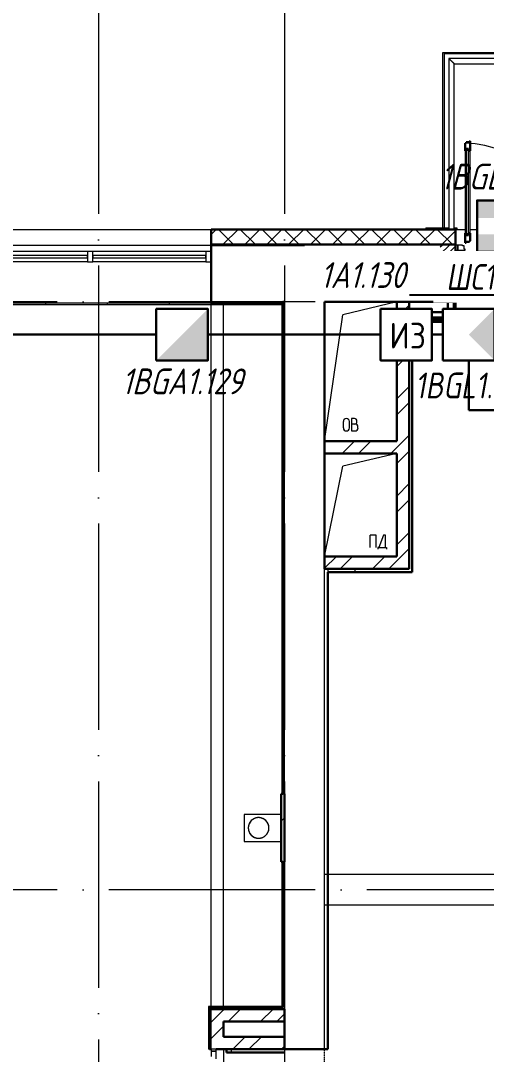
# Model space of a CAD drawing. Header units: millimetres. Extents: x -259793 to 1187961, y -549744 to 43070.
# Drawn here: x -31162 to -26649, y 19562 to 29581 of the extents above; entities that cross this region are included whole.
import ezdxf
from ezdxf import colors
from ezdxf.entities.mleader import LeaderData, LeaderLine
from ezdxf.enums import TextEntityAlignment as Align
from ezdxf.math import Vec2, Vec3

# ---------------------------------------------------------------- set-up
doc = ezdxf.new("R2010")
doc.units = ezdxf.units.MM
for name, pattern in [('ADSK_Линия сетки', [25, 20, -2.5, 0, -2.5]), ('ADSK_Сверху', [450, 300, -150]), ('ADSK_Штриховая_ш2 п1_5', [4.5, 3, -1.5]), ('Сверху', [3.96875, 2.38125, -1.5875])]:
    doc.linetypes.add(name, pattern=pattern)
for name, color, linetype, lineweight in [('RC-Выноски', 7, 'Continuous', 0), ('RC-Извещатели_охранные', 5, 'Continuous', 30), ('RC-Линии_связи-Адресные', 5, 'Continuous', 30), ('RC-Прочее_оборудование', 5, 'Continuous', 30), ('Витраж', 7, 'Continuous', 9), ('Двери', 252, 'Continuous', 9), ('Лестницы', 252, 'Continuous', 9), ('Линии', 7, 'Continuous', 9), ('лс', 5, 'Continuous', 30), ('Ограждение', 252, 'Continuous', 9), ('Оси', 252, 'Continuous', 9), ('Панели витража', 252, 'Continuous', 9), ('Сантехника', 252, 'Continuous', 9), ('Стены внутренние', 7, 'Continuous', 18), ('Стены наружные', 7, 'Continuous', 18), ('Стены штриховка', 7, 'Continuous', 9)]:
    doc.layers.add(name, color=color, linetype=linetype, lineweight=lineweight)
doc.layers.add('RC-Позиционные_обозначения', color=7, linetype='Continuous')
doc.layers.add('Узлы', color=7, linetype='Continuous')
doc.layers.add('Двери открывание', color=7, linetype='Continuous', lineweight=9, true_color=0xc0c0c0)
doc.styles.add('ISOCPEUR', font='isocpeur.ttf', dxfattribs={"width": 0.9, "height": 350})
doc.styles.add('RubezhCAD', font='', dxfattribs={"oblique": 10})
doc.styles.get("Standard").update_dxf_attribs({"font": ''})
doc.styles.get('RubezhCAD').set_extended_font_data('GOST type A')
doc.styles.get('Standard').set_extended_font_data('GOST type B')
pattern_1 = [(0, (-32119.8, 96), (0, 600), []), (90, (-32119.8, 96), (-600, 4e-14), [])]

# ---------------------------------------------------------------- blocks, each defined once
blk = doc.blocks.new('RC-UGO-IOM-02')
at = {"layer": 'RC-Извещатели_охранные'}
blk.add_point((0, 0), dxfattribs=at)
blk.add_attdef('PSTN', text='', height=2.5, dxfattribs=at).set_placement((0.98, 2.6), align=Align.BOTTOM_LEFT)
blk.add_wipeout([(2.5, -2.5), (2.5, 2.5), (-2.5, 2.5), (-2.5, -2.5)]).dxf.layer = 'RC-Извещатели_охранные'
blk.add_wipeout([(-2.5, -2.5), (-2.5, 2.5), (2.5, 2.5), (2.5, -2.5)]).dxf.layer = 'RC-Извещатели_охранные'
h = blk.add_hatch(color=256, dxfattribs=at)
h.dxf.hatch_style = 1
h.paths.add_polyline_path([(2.5, 0.8), (2.5, 2.51), (-2.5, 2.5), (-2.5, 0.8)])
h = blk.add_hatch(color=256, dxfattribs=at)
h.dxf.hatch_style = 1
h.paths.add_polyline_path([(2.5, -2.5), (2.5, -0.79), (-2.5, -0.8), (-2.5, -2.5)])
blk.add_lwpolyline([(-2.5, -2.5), (2.5, -2.5), (2.5, 2.5), (-2.5, 2.5)], close=True, dxfattribs=at)
blk = doc.blocks.new('RC-UGO-IZ-01')
at = {"layer": 'RC-Прочее_оборудование'}
blk.add_point((2.5, 0), dxfattribs=at)
blk.add_attdef('PSTN', text='', height=2.5, dxfattribs=at).set_placement((5.66, 2.58), align=Align.BOTTOM_CENTER)
blk.add_wipeout([(2.49, -2.5), (-2.49, -2.5), (-2.49, 2.5), (2.49, 2.5)]).dxf.layer = 'RC-Прочее_оборудование'
blk.add_wipeout([(-2.49, -2.5), (-2.49, 2.5), (2.49, 2.5), (2.49, -2.5)]).dxf.layer = 'RC-Прочее_оборудование'
blk.add_lwpolyline([(-2.49, 2.5), (2.49, 2.5), (2.49, -2.5), (-2.49, -2.5), (-2.49, 2.5)], close=True, dxfattribs=at)
blk.add_lwpolyline([(-2.49, 2.5), (-2.49, 2.5)], dxfattribs=at)
blk.add_lwpolyline([(-2.49, 2.5), (-2.49, 2.5)], dxfattribs=at)
at = {"layer": 'RC-Прочее_оборудование', "ltscale": 100, "style": 'ISOCPEUR', "width": 0.9}
blk.add_text('ИЗ', height=2.5, dxfattribs=at).set_placement((0.15, -0.09), align=Align.MIDDLE)
blk = doc.blocks.new('RC-UGO-IOPPA-01')
at = {"layer": 'RC-Извещатели_охранные'}
blk.add_attdef('PSTN', text='', height=2.5, dxfattribs=at).set_placement((0.98, 2.6), align=Align.BOTTOM_LEFT)
blk.add_wipeout([(2.5, -2.5), (2.5, 2.5), (-2.5, 2.5), (-2.5, -2.5)]).dxf.layer = 'RC-Извещатели_охранные'
blk.add_wipeout([(-2.5, -2.5), (-2.5, 2.5), (2.5, 2.5), (2.5, -2.5)]).dxf.layer = 'RC-Извещатели_охранные'
h = blk.add_hatch(color=256, dxfattribs=at)
h.dxf.hatch_style = 1
h.paths.add_polyline_path([(2.5, -2.5), (2.5, 2.5), (0, 0)])
blk.add_lwpolyline([(-2.5, -2.5), (2.5, -2.5), (2.5, 2.5), (-2.5, 2.5)], close=True, dxfattribs=at)
blk = doc.blocks.new('RC-UGO-IOZ-02')
at = {"layer": 'RC-Извещатели_охранные'}
blk.add_attdef('PSTN', text='', height=2.5, dxfattribs=at).set_placement((0.98, 2.6), align=Align.BOTTOM_LEFT)
blk.add_wipeout([(2.5, -2.5), (2.5, 2.5), (-2.5, 2.5), (-2.5, -2.5)]).dxf.layer = 'RC-Извещатели_охранные'
blk.add_wipeout([(-2.5, -2.5), (-2.5, 2.5), (2.5, 2.5), (2.5, -2.5)]).dxf.layer = 'RC-Извещатели_охранные'
h = blk.add_hatch(color=256, dxfattribs=at)
h.dxf.hatch_style = 1
h.paths.add_polyline_path([(2.5, -2.5), (2.5, 2.5), (0, 0), (-2.5, -2.5)])
blk.add_lwpolyline([(-2.5, -2.5), (2.5, -2.5), (2.5, 2.5), (-2.5, 2.5)], close=True, dxfattribs=at)
blk = doc.blocks.new('1 этаж')
at = {"layer": 'Двери', "lineweight": 18, "true_color": 0x636466}
h = blk.add_hatch(dxfattribs=at)
h.set_pattern_fill('FP_2', color=251, style=0, pattern_type=2)
h.set_pattern_definition([(45, (-26220.8, 27131.27), (-35.3553, 35.3553), [])])
h.paths.add_polyline_path([(-25149, 26856), (-25096, 26856), (-25096, 27406), (-25246, 27406), (-25246, 26856)])
h.paths.add_polyline_path([(-26946, 26856), (-26946, 27406), (-27096, 27406), (-27096, 26856)])
at = {"layer": 'Ограждение', "true_color": 0x636466}
h = blk.add_hatch(dxfattribs=at)
h.set_pattern_fill('FP_25', color=251, style=0, pattern_type=2)
h.set_pattern_definition(pattern_1)
h.paths.add_polyline_path([(-28631, 26831), (-28621, 26841), (-32872, 26841), (-32867, 26831), (-29316, 26831)])
h = blk.add_hatch(dxfattribs=at)
h.set_pattern_fill('FP_25', color=251, style=0, pattern_type=2)
h.set_pattern_definition(pattern_1)
h.paths.add_polyline_path([(-28621, 22086), (-28621, 26841), (-28631, 26831), (-28631, 22086)])
h = blk.add_hatch(dxfattribs=at)
h.set_pattern_fill('FP_26', color=251, style=0, pattern_type=2)
h.set_pattern_definition(pattern_1)
h.paths.add_polyline_path([(-28621, 20016), (-28621, 21426), (-28631, 21426), (-28631, 20026)])
h = blk.add_hatch(dxfattribs=at)
h.set_pattern_fill('FP_26', color=251, style=0, pattern_type=2)
h.set_pattern_definition(pattern_1)
h.paths.add_polyline_path([(-28621, 20016), (-28631, 20026), (-29341, 20026), (-29331, 20016), (-29315, 20016)])
h = blk.add_hatch(dxfattribs=at)
h.set_pattern_fill('FP_25', color=251, style=0, pattern_type=2)
h.set_pattern_definition(pattern_1)
h.paths.add_polyline_path([(-29331, 19611), (-29331, 20016), (-29341, 20026), (-29341, 19611)])
at = {"color": 251, "lineweight": 18, "true_color": 0x636466}
for p, q in [((-27516, 26856), (-28041, 26731)), ((-28216, 25506), (-28041, 26731)), ((-28034, 25633), (-28034, 25696)), ((-27976, 25633), (-27976, 25696)), ((-27926, 25725), (-27956, 25725)), ((-27956, 25725), (-27956, 25605)), ((-27923, 25671), (-27956, 25671)), ((-27903, 25691), (-27903, 25701)), ((-27956, 25605), (-27919, 25605)), ((-27893, 25631), (-27893, 25641)), ((-27516, 25386), (-28041, 25261)), ((-28216, 24386), (-28041, 25261)), ((-27715, 24593), (-27773, 24593)), ((-27773, 24473), (-27773, 24593)), ((-27715, 24473), (-27715, 24593)), ((-27646, 24593), (-27690, 24473)), ((-27627, 24593), (-27646, 24593)), ((-27627, 24473), (-27627, 24593)), ((-27700, 24473), (-27700, 24458)), ((-27690, 24473), (-27700, 24473)), ((-27690, 24473), (-27627, 24473)), ((-27627, 24473), (-27617, 24473)), ((-27617, 24473), (-27617, 24458))]:
    blk.add_line(p, q, dxfattribs=at)
for centre, radius, start, end in [((-28005, 25696), 28.7, 0, 180), ((-27926, 25701), 23.3, 0, 90), ((-27923, 25691), 20, 270, 0), ((-27923, 25641), 30, 0, 90), ((-28005, 25633), 28.7, 180, 0), ((-27919, 25631), 26.7, 270, 0)]:
    blk.add_arc(centre, radius, start, end, dxfattribs=at)
at = {"layer": 'Витраж', "color": 251, "true_color": 0x636466}
for p, q in [((-30513, 27344), (-31676, 27344)), ((-29366, 27344), (-30463, 27344)), ((-30513, 27244), (-31676, 27244)), ((-29366, 27244), (-30463, 27244))]:
    blk.add_line(p, q, dxfattribs=at)
at = {"layer": 'Витраж', "color": 251, "lineweight": 18, "true_color": 0x636466, "extrusion": (0, 0, -1)}
for p, q in [((-30463, 27344), (-30513, 27344)), ((-30513, 27344), (-30513, 27244)), ((-30463, 27244), (-30463, 27344)), ((-29316, 27344), (-29366, 27344)), ((-29366, 27344), (-29366, 27244)), ((-29316, 27244), (-29316, 27344)), ((-30513, 27244), (-30463, 27244)), ((-29366, 27244), (-29316, 27244))]:
    blk.add_line(p, q, dxfattribs=at)
at = {"layer": 'Двери', "color": 251, "lineweight": 30, "true_color": 0x636466}
for p, q in [((-26845, 28394), (-26854, 28394)), ((-26854, 28394), (-26854, 28320)), ((-26813, 28404), (-26845, 28404)), ((-26845, 28404), (-26845, 28394)), ((-26804, 28414), (-26813, 28414)), ((-26813, 28414), (-26813, 28404)), ((-26804, 28320), (-26804, 28414)), ((-26845, 28320), (-26854, 28320)), ((-26845, 28338), (-26845, 28320)), ((-26821, 28338), (-26845, 28338)), ((-26821, 28320), (-26821, 28338)), ((-26804, 28320), (-26821, 28320)), ((-26854, 27520), (-26854, 27426)), ((-26845, 27520), (-26854, 27520)), ((-26845, 27502), (-26845, 27520)), ((-26821, 27502), (-26845, 27502)), ((-26821, 27520), (-26821, 27502)), ((-26804, 27520), (-26821, 27520)), ((-26804, 27446), (-26804, 27520)), ((-26854, 27426), (-26845, 27426)), ((-26845, 27426), (-26845, 27436)), ((-26845, 27436), (-26813, 27436)), ((-26813, 27436), (-26813, 27446)), ((-26813, 27446), (-26804, 27446))]:
    blk.add_line(p, q, dxfattribs=at)
at = {"layer": 'Двери', "color": 251, "true_color": 0x636466}
for p, q in [((-26854, 28320), (-26854, 27520)), ((-26845, 28338), (-26845, 27502)), ((-26821, 28338), (-26845, 28338)), ((-26821, 27502), (-26821, 28338)), ((-26804, 27520), (-26804, 28320)), ((-26845, 27502), (-26821, 27502)), ((-26946, 27406), (-26946, 27356)), ((-26926, 27406), (-26946, 27406)), ((-26946, 27356), (-26926, 27356)), ((-26926, 27356), (-26926, 27406)), ((-26879, 27406), (-26926, 27406)), ((-26926, 27406), (-26926, 27356)), ((-26926, 27356), (-26854, 27356)), ((-26879, 27397), (-26879, 27406)), ((-26864, 27397), (-26879, 27397)), ((-26864, 27365), (-26864, 27397)), ((-26854, 27365), (-26864, 27365)), ((-26854, 27356), (-26854, 27365)), ((-29266, 19611), (-29316, 19611)), ((-29316, 19611), (-29316, 19591)), ((-29316, 19591), (-29266, 19591)), ((-29266, 19591), (-29316, 19591)), ((-29316, 19591), (-29316, 19542)), ((-29266, 19591), (-29266, 19611)), ((-29266, 19519), (-29266, 19591))]:
    blk.add_line(p, q, dxfattribs=at)
at = {"layer": 'Двери', "color": 251, "linetype": 'ADSK_Штриховая_ш2 п1_5', "true_color": 0x636466}
for p, q in [((-26946, 27406), (-27096, 27406)), ((-26946, 26856), (-26946, 27406)), ((-27096, 26856), (-26946, 26856))]:
    blk.add_line(p, q, dxfattribs=at)
at = {"layer": 'Двери открывание', "color": 251, "true_color": 0x636466}
blk.add_arc((-26874, 27426), 968, 0, 88.8161, dxfattribs=at)
at = {"layer": 'Лестницы', "color": 251, "true_color": 0x636466}
for p, q in [((-27056, 29258), (-27056, 27573)), ((-24756, 29258), (-27056, 29258)), ((-26946, 27556), (-26854, 27556)), ((-26804, 27556), (-25388, 27556))]:
    blk.add_line(p, q, dxfattribs=at)
at = {"layer": 'Линии', "color": 251, "linetype": 'ADSK_Сверху', "ltscale": 100, "true_color": 0x636466}
for p, q in [((-29316, 20001), (-29316, 26856)), ((-29196, 20001), (-29196, 26856)), ((-7751, 21306), (-28216, 21306)), ((-7751, 21006), (-28216, 21006))]:
    blk.add_line(p, q, dxfattribs=at)
at = {"layer": 'Ограждение', "color": 251, "true_color": 0x636466}
for p, q in [((-24756, 29213), (-27011, 29213)), ((-27011, 29213), (-27011, 27563)), ((-26961, 29163), (-24756, 29163)), ((-26961, 27563), (-26961, 29163)), ((-27011, 27563), (-26961, 27563)), ((-27391, 26756), (-27391, 26856)), ((-32867, 26831), (-28631, 26831)), ((-28631, 26831), (-28621, 26841)), ((-28631, 26831), (-28631, 22086)), ((-27396, 26831), (-27391, 26831)), ((-26946, 26656), (-27366, 26656)), ((-26946, 26676), (-26946, 26656)), ((-28631, 21426), (-28631, 20026)), ((-28631, 20026), (-29341, 20026)), ((-29341, 20026), (-29331, 20016)), ((-29341, 20026), (-29341, 19611)), ((-28631, 20026), (-28621, 20016)), ((-29331, 19611), (-29341, 19611))]:
    blk.add_line(p, q, dxfattribs=at)
blk.add_open_spline([(-27011, 29213), (-27011, 29213), (-27010, 29213), (-27009, 29211), (-27008, 29210), (-27006, 29208), (-27005, 29207), (-27003, 29206), (-27001, 29204), (-26999, 29201), (-26997, 29199), (-26995, 29198), (-26994, 29196), (-26992, 29195), (-26991, 29193), (-26989, 29192), (-26987, 29190), (-26986, 29188), (-26984, 29187), (-26983, 29185), (-26981, 29183), (-26979, 29182), (-26978, 29180), (-26976, 29179), (-26975, 29177), (-26973, 29176), (-26972, 29174), (-26970, 29173), (-26968, 29171), (-26967, 29169), (-26966, 29168), (-26964, 29167), (-26963, 29165), (-26961, 29164), (-26961, 29163), (-26961, 29163)], degree=3, knots=[0, 0, 0, 0, 0.083333, 0.125, 0.166667, 0.208333, 0.229167, 0.25, 0.291667, 0.333333, 0.354167, 0.375, 0.395833, 0.416667, 0.4375, 0.458333, 0.479167, 0.5, 0.520833, 0.541667, 0.5625, 0.583333, 0.604167, 0.625, 0.645833, 0.666667, 0.6875, 0.708333, 0.75, 0.770833, 0.791667, 0.833333, 0.875, 0.916667, 1, 1, 1, 1], dxfattribs=at)
at = {"layer": 'Оси', "color": 251, "linetype": 'ADSK_Линия сетки', "ltscale": 100, "true_color": 0x636466}
for p, q in [((-30406, 32207), (-30406, -33770)), ((-28606, 32207), (-28606, -33770)), ((-806, 26856), (-72528, 26856)), ((-806, 21156), (-72528, 21156))]:
    blk.add_line(p, q, dxfattribs=at)
at = {"layer": 'Панели витража', "color": 251, "lineweight": 18, "true_color": 0x636466}
for p, q in [((-30513, 27306), (-31676, 27306)), ((-31676, 27281), (-30513, 27281)), ((-30513, 27281), (-30513, 27306)), ((-29366, 27306), (-30463, 27306)), ((-30463, 27306), (-30463, 27281)), ((-30463, 27281), (-29366, 27281)), ((-29366, 27281), (-29366, 27306))]:
    blk.add_line(p, q, dxfattribs=at)
at = {"layer": 'Сантехника', "color": 251, "true_color": 0x636466}
for p, q in [((-28636, 21886), (-28996, 21886)), ((-28996, 21886), (-28996, 21626)), ((-28996, 21626), (-28636, 21626))]:
    blk.add_line(p, q, dxfattribs=at)
at = {"layer": 'Сантехника', "color": 251, "true_color": 0x636466, "flags": 128}
for points in [[(-28756, 21756), (-28756, 21760), (-28756, 21764), (-28757, 21768), (-28757, 21772), (-28758, 21776), (-28759, 21780), (-28760, 21784), (-28761, 21788), (-28762, 21791), (-28764, 21795), (-28765, 21799), (-28767, 21802), (-28769, 21806), (-28771, 21809), (-28773, 21813), (-28776, 21816), (-28778, 21819), (-28781, 21822), (-28783, 21825), (-28786, 21828), (-28789, 21831), (-28792, 21833), (-28795, 21836), (-28798, 21838), (-28802, 21840), (-28805, 21843), (-28809, 21844), (-28812, 21846), (-28816, 21848), (-28820, 21849), (-28823, 21851), (-28827, 21852), (-28831, 21853), (-28835, 21854), (-28839, 21855), (-28843, 21855), (-28847, 21856), (-28851, 21856), (-28855, 21856), (-28859, 21856), (-28863, 21856), (-28867, 21856), (-28871, 21855), (-28875, 21854), (-28879, 21854), (-28882, 21853), (-28886, 21852), (-28890, 21850), (-28894, 21849), (-28897, 21847), (-28901, 21845), (-28905, 21844), (-28908, 21842), (-28911, 21839), (-28915, 21837), (-28918, 21835), (-28921, 21832), (-28924, 21829), (-28927, 21827), (-28930, 21824), (-28932, 21821), (-28935, 21818), (-28937, 21815), (-28939, 21811), (-28941, 21808), (-28943, 21804), (-28945, 21801), (-28947, 21797), (-28949, 21794), (-28950, 21790), (-28951, 21786), (-28952, 21782), (-28953, 21778), (-28954, 21774), (-28955, 21770), (-28955, 21766), (-28956, 21762), (-28956, 21758), (-28956, 21756)], [(-28956, 21756), (-28956, 21752), (-28955, 21748), (-28955, 21744), (-28955, 21740), (-28954, 21736), (-28953, 21732), (-28952, 21729), (-28951, 21725), (-28949, 21721), (-28948, 21717), (-28946, 21714), (-28945, 21710), (-28943, 21707), (-28941, 21703), (-28938, 21700), (-28936, 21697), (-28934, 21693), (-28931, 21690), (-28928, 21687), (-28925, 21685), (-28923, 21682), (-28920, 21679), (-28916, 21677), (-28913, 21674), (-28910, 21672), (-28906, 21670), (-28903, 21668), (-28899, 21666), (-28896, 21665), (-28892, 21663), (-28888, 21662), (-28884, 21660), (-28881, 21659), (-28877, 21658), (-28873, 21658), (-28869, 21657), (-28865, 21657), (-28861, 21656), (-28857, 21656), (-28853, 21656), (-28849, 21657), (-28845, 21657), (-28841, 21657), (-28837, 21658), (-28833, 21659), (-28829, 21660), (-28825, 21661), (-28822, 21662), (-28818, 21664), (-28814, 21665), (-28811, 21667), (-28807, 21669), (-28804, 21671), (-28800, 21673), (-28797, 21675), (-28794, 21678), (-28791, 21680), (-28788, 21683), (-28785, 21686), (-28782, 21689), (-28779, 21692), (-28777, 21695), (-28775, 21698), (-28772, 21701), (-28770, 21705), (-28768, 21708), (-28766, 21712), (-28765, 21715), (-28763, 21719), (-28762, 21723), (-28760, 21727), (-28759, 21730), (-28758, 21734), (-28757, 21738), (-28757, 21742), (-28756, 21746), (-28756, 21750), (-28756, 21754), (-28756, 21756)]]:
    blk.add_lwpolyline(points, dxfattribs=at)
at = {"layer": 'Сантехника', "color": 251, "true_color": 0x636466}
for start, end in [(0, 180), (180, 0)]:
    blk.add_arc((-28856, 21756), 100, start, end, dxfattribs=at)
at = {"layer": 'Стены внутренние', "color": 251, "true_color": 0x636466}
for p, q in [((-34126, 27558), (-29316, 27558)), ((-26936, 27558), (-26854, 27558)), ((-26804, 27558), (-25388, 27558)), ((-34126, 27406), (-29316, 27406)), ((-26946, 27406), (-28411, 27406)), ((-29316, 26856), (-28621, 26856)), ((-25251, 26856), (-26946, 26856)), ((-28216, 19611), (-28216, 24266)), ((-28606, 21426), (-28606, 20001))]:
    blk.add_line(p, q, dxfattribs=at)
at = {"layer": 'Стены внутренние', "color": 251, "lineweight": 30, "true_color": 0x636466}
for p, q in [((-29316, 27558), (-29316, 27416)), ((-26946, 27558), (-29316, 27558)), ((-26946, 27416), (-26946, 27558)), ((-28411, 27406), (-29316, 27406)), ((-29316, 27406), (-29316, 26856)), ((-26946, 26856), (-26946, 27406)), ((-28621, 26856), (-28606, 26856)), ((-28216, 25506), (-28216, 26856)), ((-27516, 26856), (-28216, 26856)), ((-27021, 26856), (-27396, 26856)), ((-28216, 24386), (-28216, 25386)), ((-28606, 22086), (-28606, 21426)), ((-28606, 19881), (-28606, 19731))]:
    blk.add_line(p, q, dxfattribs=at)
at = {"layer": 'Стены внутренние', "color": 251, "linetype": 'Continuous', "lineweight": 9, "true_color": 0x636466}
for p, q in [((-29316, 27507), (-29267, 27556)), ((-29105, 27416), (-29245, 27556)), ((-29195, 27416), (-29055, 27556)), ((-28893, 27416), (-29033, 27556)), ((-28983, 27416), (-28843, 27556)), ((-28681, 27416), (-28821, 27556)), ((-28656, 27531), (-28630, 27556)), ((-28469, 27416), (-28609, 27556)), ((-28558, 27416), (-28418, 27556)), ((-28257, 27416), (-28397, 27556)), ((-28346, 27416), (-28206, 27556)), ((-28200, 27556), (-28201, 27558)), ((-28045, 27416), (-28185, 27556)), ((-28134, 27416), (-27994, 27556)), ((-27832, 27416), (-27972, 27556)), ((-27922, 27416), (-27782, 27556)), ((-27620, 27416), (-27760, 27556)), ((-27710, 27416), (-27570, 27556)), ((-27408, 27416), (-27548, 27556)), ((-27498, 27416), (-27358, 27556)), ((-27196, 27416), (-27336, 27556)), ((-27286, 27416), (-27146, 27556)), ((-26984, 27416), (-27124, 27556)), ((-27027, 27556), (-27027, 27557)), ((-28770, 27416), (-28656, 27531)), ((-27073, 27416), (-26948, 27542))]:
    blk.add_line(p, q, dxfattribs=at)
at = {"layer": 'Стены наружные', "color": 251, "true_color": 0x636466}
for p, q in [((-27071, 27573), (-27071, 29273)), ((-27071, 29273), (-23243, 29273)), ((-27056, 29273), (-27056, 27573)), ((-24756, 29258), (-27056, 29258)), ((-27236, 27573), (-27011, 27573)), ((-27236, 27573), (-27236, 27558)), ((-26961, 27573), (-26936, 27573)), ((-26936, 27558), (-26946, 27558)), ((-26936, 27573), (-26936, 27558)), ((-28606, 22086), (-28606, 26856)), ((-29316, 26841), (-32872, 26841)), ((-27391, 26841), (-27396, 26841)), ((-29196, 19611), (-29196, 17911))]:
    blk.add_line(p, q, dxfattribs=at)
at = {"layer": 'Стены наружные', "color": 251, "lineweight": 30, "true_color": 0x636466}
for p, q in [((-29316, 27416), (-29316, 27406)), ((-26946, 27406), (-26946, 27416)), ((-29316, 26856), (-29316, 26841)), ((-28606, 26856), (-28621, 26856)), ((-27516, 26856), (-27516, 25506)), ((-27396, 26856), (-27516, 26856)), ((-27396, 26756), (-27396, 26856)), ((-27021, 26856), (-27021, 26756)), ((-26946, 26856), (-27021, 26856)), ((-26946, 26681), (-26946, 26856)), ((-29316, 26841), (-28621, 26841)), ((-28621, 26841), (-28621, 22086)), ((-27396, 26756), (-27021, 26756)), ((-27396, 24266), (-27396, 26676)), ((-27366, 26676), (-26946, 26676)), ((-27366, 24236), (-27366, 26676)), ((-26946, 26676), (-26946, 26681)), ((-27516, 25506), (-28216, 25506)), ((-28216, 25506), (-28216, 25386)), ((-28216, 25386), (-27516, 25386)), ((-27516, 25386), (-27516, 24386)), ((-27516, 24386), (-28216, 24386)), ((-28216, 24386), (-28216, 24266)), ((-27396, 24266), (-28216, 24266)), ((-28186, 19611), (-28186, 24236)), ((-28186, 24236), (-27366, 24236)), ((-28636, 22086), (-28636, 21426)), ((-28621, 22086), (-28636, 22086)), ((-28636, 21426), (-28621, 21426)), ((-28621, 21426), (-28621, 20016)), ((-29331, 20016), (-29331, 19611)), ((-28621, 20016), (-29331, 20016)), ((-28606, 20001), (-29316, 20001)), ((-28606, 19881), (-28606, 20001)), ((-29196, 19731), (-29196, 19881)), ((-29196, 19881), (-28606, 19881)), ((-28606, 19731), (-29196, 19731)), ((-28606, 19611), (-28606, 19731)), ((-29331, 19611), (-29316, 19611)), ((-28606, 19611), (-29266, 19611)), ((-29166, 19611), (-29166, 19581)), ((-29166, 19581), (-28606, 19581)), ((-28216, 19611), (-28186, 19611))]:
    blk.add_line(p, q, dxfattribs=at)
at = {"layer": 'Стены наружные', "color": 251, "linetype": 'Continuous', "lineweight": 9, "true_color": 0x636466}
for p, q in [((-29133, 26841), (-29118, 26856)), ((-28709, 26841), (-28694, 26856)), ((-27516, 26702), (-27396, 26822)), ((-27018, 26706), (-26968, 26756)), ((-27384, 26681), (-27372, 26694)), ((-27372, 26694), (-27359, 26706)), ((-27177, 26676), (-27172, 26681)), ((-27172, 26681), (-27160, 26694)), ((-27160, 26694), (-27147, 26706)), ((-26960, 26681), (-26947, 26694)), ((-26947, 26694), (-26946, 26695)), ((-28621, 26505), (-28606, 26520)), ((-27516, 26387), (-27396, 26507)), ((-27516, 26230), (-27396, 26350)), ((-28621, 26081), (-28606, 26096)), ((-27516, 25916), (-27396, 26036)), ((-27516, 25759), (-27396, 25879)), ((-28621, 25657), (-28606, 25672)), ((-27516, 25444), (-27396, 25564)), ((-28045, 25386), (-27925, 25506)), ((-27888, 25386), (-27768, 25506)), ((-27574, 25386), (-27516, 25444)), ((-27516, 25287), (-27396, 25407)), ((-28621, 25232), (-28606, 25247)), ((-27516, 24973), (-27396, 25093)), ((-27516, 24816), (-27396, 24936)), ((-28621, 24808), (-28606, 24823)), ((-27516, 24501), (-27396, 24621)), ((-27474, 24386), (-27396, 24464)), ((-28621, 24384), (-28606, 24399)), ((-28216, 24273), (-28102, 24386)), ((-28065, 24266), (-27945, 24386)), ((-27751, 24266), (-27631, 24386)), ((-27594, 24266), (-27474, 24386)), ((-27920, 24236), (-27920, 24266)), ((-28621, 23960), (-28606, 23975)), ((-28621, 23535), (-28606, 23550)), ((-28621, 23111), (-28606, 23126)), ((-28621, 22687), (-28606, 22702)), ((-28621, 22263), (-28606, 22278)), ((-28636, 21823), (-28606, 21853)), ((-28621, 21414), (-28609, 21426)), ((-28609, 21426), (-28606, 21429)), ((-28621, 20990), (-28606, 21005)), ((-28621, 20566), (-28606, 20581)), ((-28621, 20141), (-28606, 20156)), ((-29316, 19873), (-29196, 19993)), ((-29196, 19993), (-29187, 20001)), ((-29185, 20001), (-29170, 20016)), ((-29150, 19881), (-29030, 20001)), ((-28836, 19881), (-28716, 20001)), ((-28761, 20001), (-28746, 20016)), ((-28679, 19881), (-28606, 19954)), ((-29331, 19856), (-29316, 19871)), ((-29316, 19716), (-29196, 19836)), ((-29106, 19611), (-28986, 19731)), ((-28949, 19611), (-28829, 19731)), ((-28634, 19611), (-28606, 19640)), ((-29120, 19581), (-29120, 19611))]:
    blk.add_line(p, q, dxfattribs=at)
at = {"layer": 'Стены штриховка', "color": 251, "true_color": 0x636466}
for p, q in [((-29316, 27556), (-26948, 27556)), ((-28656, 27556), (-28656, 27558)), ((-26948, 27556), (-26948, 27416)), ((-29316, 27416), (-26946, 27416)), ((-28621, 26856), (-29316, 26856)), ((-26971, 26856), (-26971, 26756)), ((-26958, 26856), (-26958, 26756)), ((-27396, 26756), (-27396, 26681)), ((-26971, 26756), (-26946, 26756)), ((-26946, 26706), (-27396, 26706)), ((-26946, 26694), (-27396, 26694)), ((-26946, 26681), (-27396, 26681)), ((-27396, 26681), (-27396, 26676)), ((-27396, 26681), (-26946, 26681)), ((-27366, 26676), (-27396, 26676)), ((-28186, 24266), (-28186, 24236)), ((-28621, 22086), (-28606, 22086)), ((-28606, 21426), (-28621, 21426)), ((-29316, 19611), (-29316, 20001))]:
    blk.add_line(p, q, dxfattribs=at)
at = {"layer": 'Узлы', "color": 251, "lineweight": 30, "true_color": 0x636466}
blk.add_line((-28216, 19611), (-28606, 19611), dxfattribs=at)
at = {"layer": 'Узлы', "color": 251, "linetype": 'Сверху', "lineweight": 9, "true_color": 0x636466}
for p, q in [((-28606, 19611), (-28606, 17881)), ((-28216, 17881), (-28216, 19611))]:
    blk.add_line(p, q, dxfattribs=at)

msp = doc.modelspace()

# ---------------------------------------------------------------- linework, layer by layer
at = {"layer": 'RC-Линии_связи-Адресные'}
for p in [(-26819.72519, 26287.23107), (-26123.87466, 25803.97216)]:
    msp.add_line(p, (-26819.72519, 25803.97216), dxfattribs=at)
at = {"layer": 'лс'}
msp.add_line((-36745.99502, 26537.23107), (-29847.22977, 26537.23107), dxfattribs=at)

# ---------------------------------------------------------------- block references
msp.add_blockref('1 этаж', (0, 0))

# ---------------------------------------------------------------- next in the draw order: block references
at = {"layer": 'RC-Извещатели_охранные', "color": 1, "ltscale": 0.01}
ref = msp.add_blockref('RC-UGO-IOM-02', (-26488.5, 27588.47157), dxfattribs=dict(at, xscale=100, yscale=100, zscale=100))
ref.add_attrib('PSTN', '1BGB9', dxfattribs={"layer": 'RC-Позиционные_обозначения', "height": 250, "style": 'RubezhCAD', "oblique": 15}).set_placement((-26710.69383, 27869.08524), align=Align.BOTTOM_CENTER)
at = {"layer": 'RC-Прочее_оборудование', "color": 1, "ltscale": 0.01}
ref = msp.add_blockref('RC-UGO-IZ-01', (-27425.30112, 26537.23107), dxfattribs=dict(at, xscale=100, yscale=100, zscale=100))
ref.add_attrib('PSTN', '1A1.130', (-28258.67483, 26989.91968), dxfattribs={"layer": 'RC-Позиционные_обозначения', "height": 250, "style": 'RubezhCAD', "oblique": 15})

# ---------------------------------------------------------------- next in the draw order: linework, layer by layer
at = {"layer": 'лс'}
for p, q in [((-29347.22977, 26537.23107), (-27674.58627, 26537.23107)), ((-27176.01597, 26537.23107), (-27069.72519, 26537.23107))]:
    msp.add_line(p, q, dxfattribs=at)

# ---------------------------------------------------------------- next in the draw order: leaders
at = {"layer": 'RC-Выноски', "ltscale": 0.01}
ml = msp.add_multileader_mtext('Standard', dxfattribs=at)
ml.set_content('ШС1.5', color=256, style='RubezhCAD')
ml.set_leader_properties()
ml.build(insert=Vec2(0, 0))
ml.multileader.update_dxf_attribs({"has_text_frame": 1, "text_left_attachment_type": 6, "text_right_attachment_type": 6, "dogleg_length": 2, "arrow_head_size": 400, "scale": 100})
ctx = ml.context
ctx.base_point, ctx.scale, ctx.char_height, ctx.arrow_head_size, ctx.landing_gap_size, ctx.plane_origin = Vec3(-27159.19208, 26921.63476), 100, 250, 400, 100, Vec3(-314902.20061, -17622.51811)
ctx.left_attachment, ctx.right_attachment, ctx.text_align_type = 6, 6, 2
notes = []
notes.append((ctx, [(1, (1, 1, 0), (-26210.21143, 26921.63476), (-1, 0), 53.6743, [(0, [(-25659.35738, 26914.19744)], 0, [])])]))
ctx.mtext.insert, ctx.mtext.alignment, ctx.mtext.flow_direction = Vec3(-26363.88574, 27221.63476), 3, 5
ctx.mtext.has_bg_fill, ctx.mtext.bg_color, ctx.mtext.bg_scale_factor, ctx.mtext.bg_transparency, ctx.mtext.use_window_bg_color = 1, -1027028792, 1.5, 0, 1
for ctx, leaders in notes:
    for number, flags, end, landing, length, lines in leaders:
        leader = LeaderData()
        leader.index, (leader.has_last_leader_line, leader.has_dogleg_vector, leader.attachment_direction) = number, flags
        leader.last_leader_point, leader.dogleg_vector, leader.dogleg_length = Vec3(end), Vec3(landing), length
        for number, points, colour, breaks in lines:
            line = LeaderLine()
            line.index, line.vertices, line.color, line.breaks = number, Vec3.list(points), colors.encode_raw_color(colour), breaks
            leader.lines.append(line)
        ctx.leaders.append(leader)

# ---------------------------------------------------------------- next in the draw order: block references
at = {"layer": 'RC-Извещатели_охранные', "color": 1, "ltscale": 0.01}
ref = msp.add_blockref('RC-UGO-IOZ-02', (-29597.22977, 26537.23107), dxfattribs=dict(at, xscale=100, yscale=100, zscale=100))
ref.add_attrib('PSTN', '1BGA1.129', dxfattribs={"layer": 'RC-Позиционные_обозначения', "height": 250, "style": 'RubezhCAD', "oblique": 15}).set_placement((-29597.22977, 25884.64461), align=Align.BOTTOM_CENTER)
at = {"layer": 'RC-Извещатели_охранные'}
ref = msp.add_blockref('RC-UGO-IOPPA-01', (-26819.72519, 26537.23107), dxfattribs=dict(at, xscale=100, yscale=100, zscale=100))
ref.add_attrib('PSTN', '1BGL1.131', dxfattribs={"layer": 'RC-Позиционные_обозначения', "height": 250, "style": 'RubezhCAD', "oblique": 10}).set_placement((-26792.23012, 25844.71334), align=Align.BOTTOM_CENTER)

doc.saveas('drawing.dxf')
